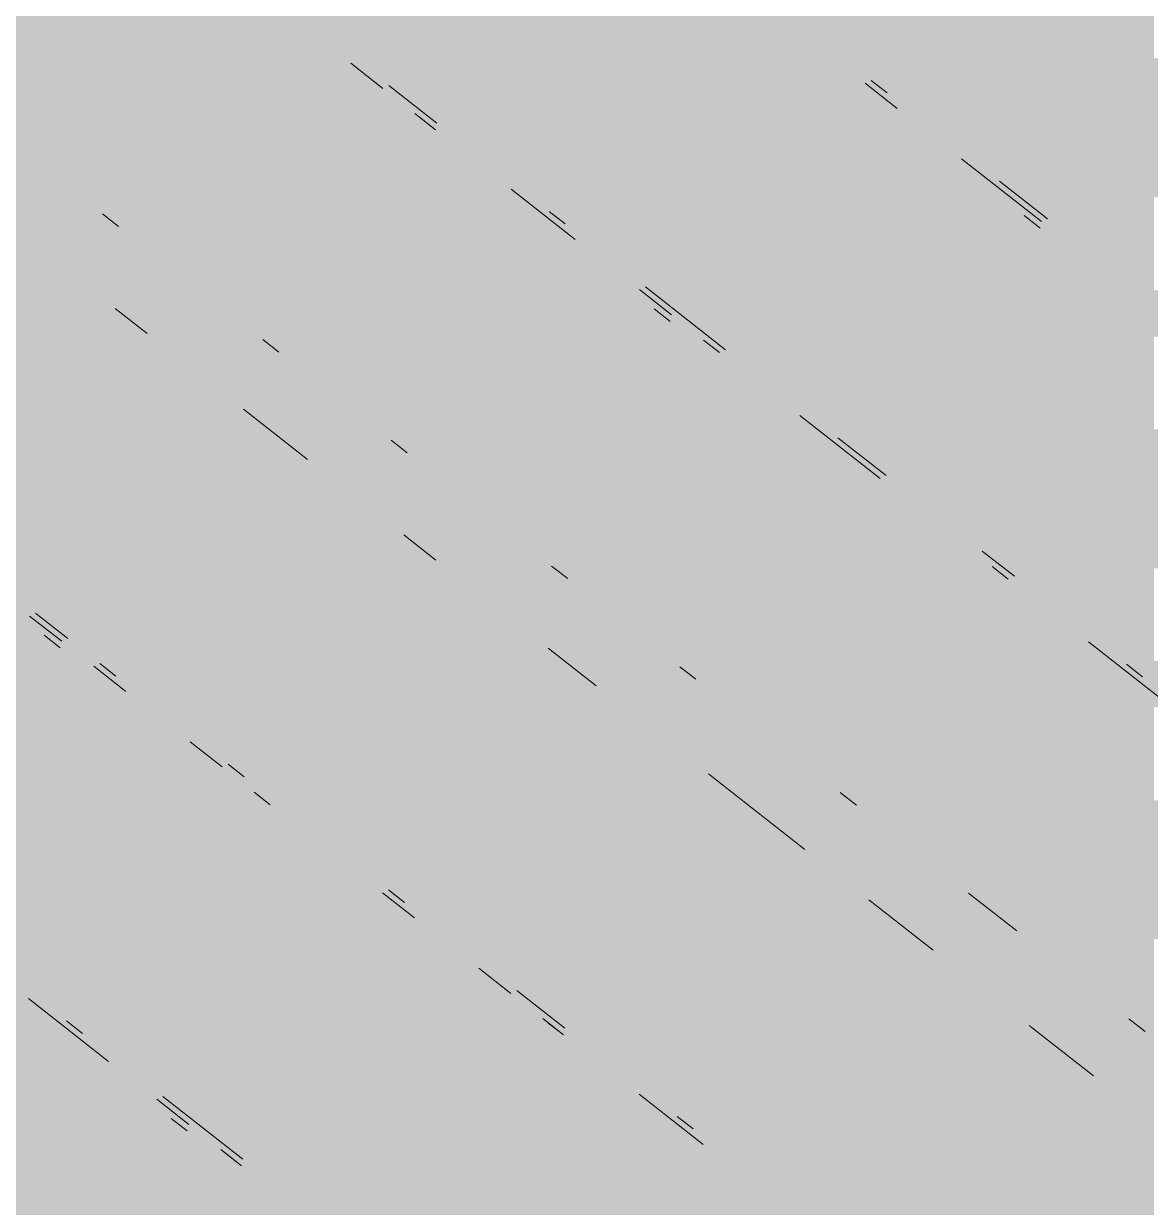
# Model space of a CAD drawing. Header units: millimetres. Extents: x 5 to 1315, y 5 to 292.
# Drawn here: x 1200.38 to 1202.722, y 83.117 to 85.579 of the extents above; entities that cross this region are included whole.
import ezdxf

# ---------------------------------------------------------------- set-up
doc = ezdxf.new("R2010")
doc.units = ezdxf.units.MM
doc.layers.add('EXISTING', color=7, linetype='Continuous')
doc.layers.add('IMAGES', color=7, linetype='Continuous')

# ---------------------------------------------------------------- blocks, each defined once
blk = doc.blocks.new('SHEET_03')
at = {"layer": 'EXISTING', "color": 250, "lineweight": 9}
for p, q in [((301.0602, 85.4963), (301.1268, 85.444)), ((301.2393, 85.3714), (301.1393, 85.4499)), ((302.1291, 85.4547), (302.1958, 85.4024)), ((302.1749, 85.4344), (302.1416, 85.4606)), ((301.1935, 85.3917), (301.2268, 85.3655)), ((301.2362, 85.3577), (301.2029, 85.3839)), ((302.3291, 85.2977), (302.4957, 85.167)), ((301.3934, 85.2347), (301.5267, 85.1301)), ((302.5082, 85.1728), (302.4082, 85.2513)), ((300.5777, 85.1571), (300.5444, 85.1832)), ((301.5059, 85.1621), (301.4726, 85.1883)), ((302.4927, 85.1533), (302.4593, 85.1794)), ((301.8392, 84.9005), (301.6725, 85.0313)), ((301.6601, 85.0255), (301.7267, 84.9731)), ((300.5706, 84.9865), (300.6372, 84.9342)), ((301.7236, 84.9595), (301.6903, 84.9856)), ((300.911, 84.8955), (300.8777, 84.9216)), ((301.7934, 84.9208), (301.8267, 84.8947)), ((300.8372, 84.7772), (300.9705, 84.6726)), ((301.9933, 84.7639), (302.16, 84.6331)), ((301.1776, 84.6862), (301.1443, 84.7124)), ((302.1724, 84.6389), (302.0725, 84.7174)), ((301.1704, 84.5156), (301.2371, 84.4633)), ((302.4391, 84.4297), (302.3724, 84.482)), ((301.5109, 84.4246), (301.4776, 84.4508)), ((302.3932, 84.45), (302.4266, 84.4238)), ((300.3928, 84.3469), (300.4595, 84.2946)), ((300.472, 84.3005), (300.4053, 84.3528)), ((300.4564, 84.2809), (300.4231, 84.3071)), ((302.5932, 84.293), (302.7598, 84.1622)), ((301.4704, 84.2802), (301.5704, 84.2017)), ((300.572, 84.222), (300.5386, 84.2482)), ((302.7057, 84.2204), (302.6723, 84.2466)), ((300.5261, 84.2423), (300.5928, 84.19)), ((301.7775, 84.2154), (301.7442, 84.2415)), ((300.7261, 84.0853), (300.7928, 84.033)), ((300.8386, 84.0127), (300.8053, 84.0389)), ((301.8036, 84.0186), (302.0036, 83.8616)), ((300.8594, 83.9807), (300.8927, 83.9545)), ((302.1108, 83.9538), (302.0774, 83.9799)), ((301.1718, 83.7511), (301.1385, 83.7773)), ((301.126, 83.7714), (301.1927, 83.7191)), ((302.1369, 83.757), (302.2702, 83.6524)), ((302.444, 83.6922), (302.3441, 83.7707)), ((301.326, 83.6145), (301.3926, 83.5622)), ((301.5051, 83.4896), (301.4051, 83.568)), ((300.3903, 83.5515), (300.557, 83.4207)), ((301.4593, 83.5098), (301.4926, 83.4837)), ((302.7106, 83.4829), (302.6773, 83.5091)), ((300.5028, 83.4789), (300.4695, 83.505)), ((301.5021, 83.4759), (301.4687, 83.502)), ((302.4702, 83.4954), (302.6035, 83.3908)), ((300.657, 83.3422), (300.7236, 83.2899)), ((300.8361, 83.2173), (300.6694, 83.3481)), ((301.6593, 83.3529), (301.7926, 83.2483)), ((300.7205, 83.2762), (300.6872, 83.3024)), ((301.7717, 83.2803), (301.7384, 83.3064)), ((300.7903, 83.2376), (300.8236, 83.2114)), ((300.833, 83.2036), (300.7997, 83.2297))]:
    blk.add_line(p, q, dxfattribs=at)
at = {"layer": 'IMAGES', "color": 7}
for points in [[(300.32, 85.5065), (300.7055, 85.5065), (300.32, 85.6029), (300.7055, 85.6029)], [(300.7055, 85.5065), (300.8018, 85.5065), (300.7055, 85.6029), (300.8018, 85.6029)], [(300.8018, 85.5065), (300.8982, 85.5065), (300.8018, 85.6029), (300.8982, 85.6029)], [(300.8982, 85.5065), (301.0909, 85.5065), (300.8982, 85.6029), (301.0909, 85.6029)], [(301.0909, 85.5065), (301.1873, 85.5065), (301.0909, 85.6029), (301.1873, 85.6029)], [(301.1873, 85.5065), (301.2836, 85.5065), (301.1873, 85.6029), (301.2836, 85.6029)], [(301.2836, 85.5065), (301.8618, 85.5065), (301.2836, 85.6029), (301.8618, 85.6029)], [(301.8618, 85.5065), (301.9582, 85.5065), (301.8618, 85.6029), (301.9582, 85.6029)], [(301.9582, 85.5065), (302.1509, 85.5065), (301.9582, 85.6029), (302.1509, 85.6029)], [(302.1509, 85.5065), (302.2473, 85.5065), (302.1509, 85.6029), (302.2473, 85.6029)], [(302.2473, 85.5065), (302.7291, 85.5065), (302.2473, 85.6029), (302.7291, 85.6029)], [(300.32, 85.4101), (300.4164, 85.4101), (300.32, 85.5065), (300.4164, 85.5065)], [(300.4164, 85.4101), (300.8982, 85.4101), (300.4164, 85.5065), (300.8982, 85.5065)], [(300.8982, 85.4101), (300.9945, 85.4101), (300.8982, 85.5065), (300.9945, 85.5065)], [(300.9945, 85.4101), (301.1873, 85.4101), (300.9945, 85.5065), (301.1873, 85.5065)], [(301.1873, 85.4101), (301.2836, 85.4101), (301.1873, 85.5065), (301.2836, 85.5065)], [(301.2836, 85.4101), (301.38, 85.4101), (301.2836, 85.5065), (301.38, 85.5065)], [(301.38, 85.4101), (301.8618, 85.4101), (301.38, 85.5065), (301.8618, 85.5065)], [(301.8618, 85.4101), (301.9582, 85.4101), (301.8618, 85.5065), (301.9582, 85.5065)], [(301.9582, 85.4101), (302.0545, 85.4101), (301.9582, 85.5065), (302.0545, 85.5065)], [(302.0545, 85.4101), (302.2473, 85.4101), (302.0545, 85.5065), (302.2473, 85.5065)], [(302.2473, 85.4101), (302.3436, 85.4101), (302.2473, 85.5065), (302.3436, 85.5065)], [(302.3436, 85.4101), (302.44, 85.4101), (302.3436, 85.5065), (302.44, 85.5065)], [(302.44, 85.4101), (302.9218, 85.4101), (302.44, 85.5065), (302.9218, 85.5065)], [(300.2236, 85.3137), (300.4164, 85.3137), (300.2236, 85.4101), (300.4164, 85.4101)], [(300.4164, 85.3137), (300.5127, 85.3137), (300.4164, 85.4101), (300.5127, 85.4101)], [(300.5127, 85.3137), (300.6091, 85.3137), (300.5127, 85.4101), (300.6091, 85.4101)], [(300.6091, 85.3137), (300.9945, 85.3137), (300.6091, 85.4101), (300.9945, 85.4101)], [(300.9945, 85.3137), (301.0909, 85.3137), (300.9945, 85.4101), (301.0909, 85.4101)], [(301.0909, 85.3137), (301.2836, 85.3137), (301.0909, 85.4101), (301.2836, 85.4101)], [(301.2836, 85.3137), (301.38, 85.3137), (301.2836, 85.4101), (301.38, 85.4101)], [(301.38, 85.3137), (301.9582, 85.3137), (301.38, 85.4101), (301.9582, 85.4101)], [(301.9582, 85.3137), (302.0545, 85.3137), (301.9582, 85.4101), (302.0545, 85.4101)], [(302.0545, 85.3137), (302.1509, 85.3137), (302.0545, 85.4101), (302.1509, 85.4101)], [(302.1509, 85.3137), (302.2473, 85.3137), (302.1509, 85.4101), (302.2473, 85.4101)], [(302.2473, 85.3137), (302.3436, 85.3137), (302.2473, 85.4101), (302.3436, 85.4101)], [(302.3436, 85.3137), (302.44, 85.3137), (302.3436, 85.4101), (302.44, 85.4101)], [(302.44, 85.3137), (302.5364, 85.3137), (302.44, 85.4101), (302.5364, 85.4101)], [(302.5364, 85.3137), (303.0182, 85.3137), (302.5364, 85.4101), (303.0182, 85.4101)], [(300.1273, 85.2173), (300.5127, 85.2173), (300.1273, 85.3137), (300.5127, 85.3137)], [(300.5127, 85.2173), (300.6091, 85.2173), (300.5127, 85.3137), (300.6091, 85.3137)], [(300.6091, 85.2173), (300.7055, 85.2173), (300.6091, 85.3137), (300.7055, 85.3137)], [(300.7055, 85.2173), (301.0909, 85.2173), (300.7055, 85.3137), (301.0909, 85.3137)], [(301.0909, 85.2173), (301.1873, 85.2173), (301.0909, 85.3137), (301.1873, 85.3137)], [(301.1873, 85.2173), (301.2836, 85.2173), (301.1873, 85.3137), (301.2836, 85.3137)], [(301.2836, 85.2173), (301.4764, 85.2173), (301.2836, 85.3137), (301.4764, 85.3137)], [(301.4764, 85.2173), (301.5727, 85.2173), (301.4764, 85.3137), (301.5727, 85.3137)], [(301.5727, 85.2173), (301.6691, 85.2173), (301.5727, 85.3137), (301.6691, 85.3137)], [(301.6691, 85.2173), (302.1509, 85.2173), (301.6691, 85.3137), (302.1509, 85.3137)], [(302.1509, 85.2173), (302.2473, 85.2173), (302.1509, 85.3137), (302.2473, 85.3137)], [(302.2473, 85.2173), (302.3436, 85.2173), (302.2473, 85.3137), (302.3436, 85.3137)], [(302.3436, 85.2173), (302.44, 85.2173), (302.3436, 85.3137), (302.44, 85.3137)], [(302.44, 85.2173), (302.5364, 85.2173), (302.44, 85.3137), (302.5364, 85.3137)], [(302.5364, 85.2173), (302.6327, 85.2173), (302.5364, 85.3137), (302.6327, 85.3137)], [(302.6327, 85.2173), (303.1145, 85.2173), (302.6327, 85.3137), (303.1145, 85.3137)], [(300.32, 85.1208), (300.4164, 85.1208), (300.32, 85.2173), (300.4164, 85.2173)], [(300.4164, 85.1208), (300.5127, 85.1208), (300.4164, 85.2173), (300.5127, 85.2173)], [(300.5127, 85.1208), (300.6091, 85.1208), (300.5127, 85.2173), (300.6091, 85.2173)], [(300.6091, 85.1208), (300.7055, 85.1208), (300.6091, 85.2173), (300.7055, 85.2173)], [(300.7055, 85.1208), (300.8018, 85.1208), (300.7055, 85.2173), (300.8018, 85.2173)], [(300.8018, 85.1208), (301.38, 85.1208), (300.8018, 85.2173), (301.38, 85.2173)], [(301.38, 85.1208), (301.5727, 85.1208), (301.38, 85.2173), (301.5727, 85.2173)], [(301.5727, 85.1208), (301.6691, 85.1208), (301.5727, 85.2173), (301.6691, 85.2173)], [(301.6691, 85.1208), (301.7655, 85.1208), (301.6691, 85.2173), (301.7655, 85.2173)], [(301.7655, 85.1208), (302.2473, 85.1208), (301.7655, 85.2173), (302.2473, 85.2173)], [(302.2473, 85.1208), (302.3436, 85.1208), (302.2473, 85.2173), (302.3436, 85.2173)], [(302.3436, 85.1208), (302.44, 85.1208), (302.3436, 85.2173), (302.44, 85.2173)], [(302.44, 85.1208), (302.5364, 85.1208), (302.44, 85.2173), (302.5364, 85.2173)], [(302.5364, 85.1208), (302.6327, 85.1208), (302.5364, 85.2173), (302.6327, 85.2173)], [(302.6327, 85.1208), (302.7291, 85.1208), (302.6327, 85.2173), (302.7291, 85.2173)], [(300.32, 85.0244), (300.4164, 85.0244), (300.32, 85.1208), (300.4164, 85.1208)], [(300.4164, 85.0244), (300.5127, 85.0244), (300.4164, 85.1208), (300.5127, 85.1208)], [(300.5127, 85.0244), (300.6091, 85.0244), (300.5127, 85.1208), (300.6091, 85.1208)], [(300.6091, 85.0244), (300.7055, 85.0244), (300.6091, 85.1208), (300.7055, 85.1208)], [(300.7055, 85.0244), (300.8018, 85.0244), (300.7055, 85.1208), (300.8018, 85.1208)], [(300.8018, 85.0244), (300.8982, 85.0244), (300.8018, 85.1208), (300.8982, 85.1208)], [(300.8982, 85.0244), (300.9945, 85.0244), (300.8982, 85.1208), (300.9945, 85.1208)], [(300.9945, 85.0244), (301.4764, 85.0244), (300.9945, 85.1208), (301.4764, 85.1208)], [(301.4764, 85.0244), (301.5727, 85.0244), (301.4764, 85.1208), (301.5727, 85.1208)], [(301.5727, 85.0244), (301.6691, 85.0244), (301.5727, 85.1208), (301.6691, 85.1208)], [(301.6691, 85.0244), (301.7655, 85.0244), (301.6691, 85.1208), (301.7655, 85.1208)], [(301.7655, 85.0244), (302.3436, 85.0244), (301.7655, 85.1208), (302.3436, 85.1208)], [(302.3436, 85.0244), (302.44, 85.0244), (302.3436, 85.1208), (302.44, 85.1208)], [(302.44, 85.0244), (302.5364, 85.0244), (302.44, 85.1208), (302.5364, 85.1208)], [(302.5364, 85.0244), (302.6327, 85.0244), (302.5364, 85.1208), (302.6327, 85.1208)], [(302.6327, 85.0244), (302.7291, 85.0244), (302.6327, 85.1208), (302.7291, 85.1208)], [(300.32, 84.928), (300.4164, 84.928), (300.32, 85.0244), (300.4164, 85.0244)], [(300.4164, 84.928), (300.5127, 84.928), (300.4164, 85.0244), (300.5127, 85.0244)], [(300.5127, 84.928), (300.6091, 84.928), (300.5127, 85.0244), (300.6091, 85.0244)], [(300.6091, 84.8316), (300.7055, 84.8316), (300.6091, 85.0244), (300.7055, 85.0244)], [(300.7055, 84.928), (300.8018, 84.928), (300.7055, 85.0244), (300.8018, 85.0244)], [(300.8018, 84.928), (300.8982, 84.928), (300.8018, 85.0244), (300.8982, 85.0244)], [(300.8982, 84.928), (301.0909, 84.928), (300.8982, 85.0244), (301.0909, 85.0244)], [(301.0909, 84.928), (301.4764, 84.928), (301.0909, 85.0244), (301.4764, 85.0244)], [(301.4764, 84.928), (301.5727, 84.928), (301.4764, 85.0244), (301.5727, 85.0244)], [(301.5727, 84.928), (301.6691, 84.928), (301.5727, 85.0244), (301.6691, 85.0244)], [(301.6691, 84.928), (301.8618, 84.928), (301.6691, 85.0244), (301.8618, 85.0244)], [(301.8618, 84.928), (301.9582, 84.928), (301.8618, 85.0244), (301.9582, 85.0244)], [(301.9582, 84.928), (302.0545, 84.928), (301.9582, 85.0244), (302.0545, 85.0244)], [(302.0545, 84.928), (302.5364, 84.928), (302.0545, 85.0244), (302.5364, 85.0244)], [(302.5364, 84.928), (302.6327, 84.928), (302.5364, 85.0244), (302.6327, 85.0244)], [(302.6327, 84.928), (302.8255, 84.928), (302.6327, 85.0244), (302.8255, 85.0244)], [(300.0309, 84.8316), (300.4164, 84.8316), (300.0309, 84.928), (300.4164, 84.928)], [(300.4164, 84.8316), (300.5127, 84.8316), (300.4164, 84.928), (300.5127, 84.928)], [(300.5127, 84.8316), (300.6091, 84.8316), (300.5127, 84.928), (300.6091, 84.928)], [(300.7055, 84.8316), (300.8018, 84.8316), (300.7055, 84.928), (300.8018, 84.928)], [(300.8018, 84.7352), (300.8982, 84.7352), (300.8018, 84.928), (300.8982, 84.928)], [(300.8982, 84.8316), (300.9945, 84.8316), (300.8982, 84.928), (300.9945, 84.928)], [(300.9945, 84.8316), (301.0909, 84.8316), (300.9945, 84.928), (301.0909, 84.928)], [(301.0909, 84.8316), (301.1873, 84.8316), (301.0909, 84.928), (301.1873, 84.928)], [(301.1873, 84.8316), (301.5727, 84.8316), (301.1873, 84.928), (301.5727, 84.928)], [(301.5727, 84.8316), (301.6691, 84.8316), (301.5727, 84.928), (301.6691, 84.928)], [(301.6691, 84.8316), (301.7655, 84.8316), (301.6691, 84.928), (301.7655, 84.928)], [(301.7655, 84.8316), (301.9582, 84.8316), (301.7655, 84.928), (301.9582, 84.928)], [(301.9582, 84.8316), (302.0545, 84.8316), (301.9582, 84.928), (302.0545, 84.928)], [(302.0545, 84.8316), (302.1509, 84.8316), (302.0545, 84.928), (302.1509, 84.928)], [(302.1509, 84.8316), (302.6327, 84.8316), (302.1509, 84.928), (302.6327, 84.928)], [(302.6327, 84.8316), (302.7291, 84.8316), (302.6327, 84.928), (302.7291, 84.928)], [(300.1273, 84.7352), (300.5127, 84.7352), (300.1273, 84.8316), (300.5127, 84.8316)], [(300.5127, 84.7352), (300.6091, 84.7352), (300.5127, 84.8316), (300.6091, 84.8316)], [(300.6091, 84.7352), (300.7055, 84.7352), (300.6091, 84.8316), (300.7055, 84.8316)], [(300.7055, 84.7352), (300.8018, 84.7352), (300.7055, 84.8316), (300.8018, 84.8316)], [(300.8982, 84.7352), (300.9945, 84.7352), (300.8982, 84.8316), (300.9945, 84.8316)], [(300.9945, 84.7352), (301.0909, 84.7352), (300.9945, 84.8316), (301.0909, 84.8316)], [(301.0909, 84.7352), (301.1873, 84.7352), (301.0909, 84.8316), (301.1873, 84.8316)], [(301.1873, 84.7352), (301.2836, 84.7352), (301.1873, 84.8316), (301.2836, 84.8316)], [(301.2836, 84.7352), (301.7655, 84.7352), (301.2836, 84.8316), (301.7655, 84.8316)], [(301.7655, 84.7352), (301.8618, 84.7352), (301.7655, 84.8316), (301.8618, 84.8316)], [(301.8618, 84.7352), (301.9582, 84.7352), (301.8618, 84.8316), (301.9582, 84.8316)], [(301.9582, 84.7352), (302.0545, 84.7352), (301.9582, 84.8316), (302.0545, 84.8316)], [(302.0545, 84.7352), (302.1509, 84.7352), (302.0545, 84.8316), (302.1509, 84.8316)], [(302.1509, 84.7352), (302.2473, 84.7352), (302.1509, 84.8316), (302.2473, 84.8316)], [(302.2473, 84.7352), (302.7291, 84.7352), (302.2473, 84.8316), (302.7291, 84.8316)], [(300.2236, 84.6388), (300.7055, 84.6388), (300.2236, 84.7352), (300.7055, 84.7352)], [(300.7055, 84.6388), (300.8018, 84.6388), (300.7055, 84.7352), (300.8018, 84.7352)], [(300.8018, 84.6388), (300.8982, 84.6388), (300.8018, 84.7352), (300.8982, 84.7352)], [(300.8982, 84.6388), (300.9945, 84.6388), (300.8982, 84.7352), (300.9945, 84.7352)], [(300.9945, 84.6388), (301.0909, 84.6388), (300.9945, 84.7352), (301.0909, 84.7352)], [(301.0909, 84.6388), (301.1873, 84.6388), (301.0909, 84.7352), (301.1873, 84.7352)], [(301.1873, 84.6388), (301.2836, 84.6388), (301.1873, 84.7352), (301.2836, 84.7352)], [(301.2836, 84.6388), (301.4764, 84.6388), (301.2836, 84.7352), (301.4764, 84.7352)], [(301.4764, 84.6388), (301.8618, 84.6388), (301.4764, 84.7352), (301.8618, 84.7352)], [(301.8618, 84.6388), (301.9582, 84.6388), (301.8618, 84.7352), (301.9582, 84.7352)], [(301.9582, 84.6388), (302.0545, 84.6388), (301.9582, 84.7352), (302.0545, 84.7352)], [(302.0545, 84.6388), (302.1509, 84.6388), (302.0545, 84.7352), (302.1509, 84.7352)], [(302.1509, 84.6388), (302.2473, 84.6388), (302.1509, 84.7352), (302.2473, 84.7352)], [(302.2473, 84.6388), (302.3436, 84.6388), (302.2473, 84.7352), (302.3436, 84.7352)], [(302.3436, 84.6388), (302.8255, 84.6388), (302.3436, 84.7352), (302.8255, 84.7352)], [(300.32, 84.5424), (300.8018, 84.5424), (300.32, 84.6388), (300.8018, 84.6388)], [(300.8018, 84.5424), (300.8982, 84.5424), (300.8018, 84.6388), (300.8982, 84.6388)], [(300.8982, 84.5424), (300.9945, 84.5424), (300.8982, 84.6388), (300.9945, 84.6388)], [(300.9945, 84.5424), (301.0909, 84.5424), (300.9945, 84.6388), (301.0909, 84.6388)], [(301.0909, 84.5424), (301.1873, 84.5424), (301.0909, 84.6388), (301.1873, 84.6388)], [(301.1873, 84.5424), (301.38, 84.5424), (301.1873, 84.6388), (301.38, 84.6388)], [(301.38, 84.5424), (301.4764, 84.5424), (301.38, 84.6388), (301.4764, 84.6388)], [(301.4764, 84.5424), (301.5727, 84.5424), (301.4764, 84.6388), (301.5727, 84.6388)], [(301.5727, 84.5424), (301.9582, 84.5424), (301.5727, 84.6388), (301.9582, 84.6388)], [(301.9582, 84.5424), (302.0545, 84.5424), (301.9582, 84.6388), (302.0545, 84.6388)], [(302.0545, 84.5424), (302.1509, 84.5424), (302.0545, 84.6388), (302.1509, 84.6388)], [(302.1509, 84.5424), (302.2473, 84.5424), (302.1509, 84.6388), (302.2473, 84.6388)], [(302.2473, 84.5424), (302.3436, 84.5424), (302.2473, 84.6388), (302.3436, 84.6388)], [(302.3436, 84.5424), (302.44, 84.5424), (302.3436, 84.6388), (302.44, 84.6388)], [(302.44, 84.5424), (303.0182, 84.5424), (302.44, 84.6388), (303.0182, 84.6388)], [(300.32, 84.446), (300.4164, 84.446), (300.32, 84.5424), (300.4164, 84.5424)], [(300.4164, 84.446), (300.5127, 84.446), (300.4164, 84.5424), (300.5127, 84.5424)], [(300.5127, 84.446), (300.8982, 84.446), (300.5127, 84.5424), (300.8982, 84.5424)], [(300.8982, 84.446), (300.9945, 84.446), (300.8982, 84.5424), (300.9945, 84.5424)], [(300.9945, 84.446), (301.0909, 84.446), (300.9945, 84.5424), (301.0909, 84.5424)], [(301.0909, 84.446), (301.1873, 84.446), (301.0909, 84.5424), (301.1873, 84.5424)], [(301.1873, 84.446), (301.2836, 84.446), (301.1873, 84.5424), (301.2836, 84.5424)], [(301.2836, 84.446), (301.4764, 84.446), (301.2836, 84.5424), (301.4764, 84.5424)], [(301.4764, 84.446), (301.5727, 84.446), (301.4764, 84.5424), (301.5727, 84.5424)], [(301.5727, 84.446), (301.6691, 84.446), (301.5727, 84.5424), (301.6691, 84.5424)], [(301.6691, 84.446), (301.7655, 84.446), (301.6691, 84.5424), (301.7655, 84.5424)], [(301.7655, 84.446), (302.0545, 84.446), (301.7655, 84.5424), (302.0545, 84.5424)], [(302.0545, 84.446), (302.2473, 84.446), (302.0545, 84.5424), (302.2473, 84.5424)], [(302.2473, 84.446), (302.44, 84.446), (302.2473, 84.5424), (302.44, 84.5424)], [(302.44, 84.446), (302.5364, 84.446), (302.44, 84.5424), (302.5364, 84.5424)], [(302.5364, 84.446), (302.6327, 84.446), (302.5364, 84.5424), (302.6327, 84.5424)], [(302.6327, 84.446), (303.1145, 84.446), (302.6327, 84.5424), (303.1145, 84.5424)], [(300.32, 84.2532), (300.4164, 84.2532), (300.32, 84.446), (300.4164, 84.446)], [(300.4164, 84.3496), (300.5127, 84.3496), (300.4164, 84.446), (300.5127, 84.446)], [(300.5127, 84.3496), (300.6091, 84.3496), (300.5127, 84.446), (300.6091, 84.446)], [(300.6091, 84.3496), (301.0909, 84.3496), (300.6091, 84.446), (301.0909, 84.446)], [(301.0909, 84.3496), (301.1873, 84.3496), (301.0909, 84.446), (301.1873, 84.446)], [(301.1873, 84.3496), (301.2836, 84.3496), (301.1873, 84.446), (301.2836, 84.446)], [(301.2836, 84.3496), (301.4764, 84.3496), (301.2836, 84.446), (301.4764, 84.446)], [(301.4764, 84.3496), (301.6691, 84.3496), (301.4764, 84.446), (301.6691, 84.446)], [(301.6691, 84.3496), (301.7655, 84.3496), (301.6691, 84.446), (301.7655, 84.446)], [(301.7655, 84.3496), (301.8618, 84.3496), (301.7655, 84.446), (301.8618, 84.446)], [(301.8618, 84.3496), (302.3436, 84.3496), (301.8618, 84.446), (302.3436, 84.446)], [(302.3436, 84.3496), (302.5364, 84.3496), (302.3436, 84.446), (302.5364, 84.446)], [(302.5364, 84.3496), (302.6327, 84.3496), (302.5364, 84.446), (302.6327, 84.446)], [(302.6327, 84.3496), (302.7291, 84.3496), (302.6327, 84.446), (302.7291, 84.446)], [(300.4164, 84.2532), (300.5127, 84.2532), (300.4164, 84.3496), (300.5127, 84.3496)], [(300.5127, 84.2532), (300.6091, 84.2532), (300.5127, 84.3496), (300.6091, 84.3496)], [(300.6091, 84.2532), (300.7055, 84.2532), (300.6091, 84.3496), (300.7055, 84.3496)], [(300.7055, 84.2532), (301.1873, 84.2532), (300.7055, 84.3496), (301.1873, 84.3496)], [(301.1873, 84.2532), (301.2836, 84.2532), (301.1873, 84.3496), (301.2836, 84.3496)], [(301.2836, 84.2532), (301.38, 84.2532), (301.2836, 84.3496), (301.38, 84.3496)], [(301.38, 84.2532), (301.4764, 84.2532), (301.38, 84.3496), (301.4764, 84.3496)], [(301.4764, 84.2532), (301.5727, 84.2532), (301.4764, 84.3496), (301.5727, 84.3496)], [(301.5727, 84.2532), (301.6691, 84.2532), (301.5727, 84.3496), (301.6691, 84.3496)], [(301.6691, 84.2532), (301.7655, 84.2532), (301.6691, 84.3496), (301.7655, 84.3496)], [(301.7655, 84.2532), (301.9582, 84.2532), (301.7655, 84.3496), (301.9582, 84.3496)], [(301.9582, 84.2532), (302.3436, 84.2532), (301.9582, 84.3496), (302.3436, 84.3496)], [(302.3436, 84.2532), (302.44, 84.2532), (302.3436, 84.3496), (302.44, 84.3496)], [(302.44, 84.2532), (302.5364, 84.2532), (302.44, 84.3496), (302.5364, 84.3496)], [(302.5364, 84.2532), (302.6327, 84.2532), (302.5364, 84.3496), (302.6327, 84.3496)], [(302.6327, 84.2532), (302.7291, 84.2532), (302.6327, 84.3496), (302.7291, 84.3496)], [(300.32, 84.1568), (300.4164, 84.1568), (300.32, 84.2532), (300.4164, 84.2532)], [(300.4164, 84.1568), (300.5127, 84.1568), (300.4164, 84.2532), (300.5127, 84.2532)], [(300.5127, 84.1568), (300.6091, 84.1568), (300.5127, 84.2532), (300.6091, 84.2532)], [(300.6091, 84.1568), (300.7055, 84.1568), (300.6091, 84.2532), (300.7055, 84.2532)], [(300.7055, 84.1568), (300.8018, 84.1568), (300.7055, 84.2532), (300.8018, 84.2532)], [(300.8018, 84.1568), (300.8982, 84.1568), (300.8018, 84.2532), (300.8982, 84.2532)], [(300.8982, 84.1568), (301.2836, 84.1568), (300.8982, 84.2532), (301.2836, 84.2532)], [(301.2836, 84.1568), (301.38, 84.1568), (301.2836, 84.2532), (301.38, 84.2532)], [(301.38, 84.1568), (301.4764, 84.1568), (301.38, 84.2532), (301.4764, 84.2532)], [(301.4764, 84.1568), (301.5727, 84.1568), (301.4764, 84.2532), (301.5727, 84.2532)], [(301.5727, 84.1568), (301.7655, 84.1568), (301.5727, 84.2532), (301.7655, 84.2532)], [(301.7655, 84.1568), (301.8618, 84.1568), (301.7655, 84.2532), (301.8618, 84.2532)], [(301.8618, 84.1568), (301.9582, 84.1568), (301.8618, 84.2532), (301.9582, 84.2532)], [(301.9582, 84.1568), (302.0545, 84.1568), (301.9582, 84.2532), (302.0545, 84.2532)], [(302.0545, 84.1568), (302.44, 84.1568), (302.0545, 84.2532), (302.44, 84.2532)], [(302.44, 84.1568), (302.5364, 84.1568), (302.44, 84.2532), (302.5364, 84.2532)], [(302.5364, 84.1568), (302.6327, 84.1568), (302.5364, 84.2532), (302.6327, 84.2532)], [(302.6327, 84.1568), (302.8255, 84.1568), (302.6327, 84.2532), (302.8255, 84.2532)], [(299.9345, 84.0604), (300.4164, 84.0604), (299.9345, 84.1568), (300.4164, 84.1568)], [(300.4164, 84.0604), (300.5127, 84.0604), (300.4164, 84.1568), (300.5127, 84.1568)], [(300.5127, 84.0604), (300.6091, 84.0604), (300.5127, 84.1568), (300.6091, 84.1568)], [(300.6091, 84.0604), (300.7055, 84.0604), (300.6091, 84.1568), (300.7055, 84.1568)], [(300.7055, 84.0604), (300.8018, 84.0604), (300.7055, 84.1568), (300.8018, 84.1568)], [(300.8018, 84.0604), (300.8982, 84.0604), (300.8018, 84.1568), (300.8982, 84.1568)], [(300.8982, 84.0604), (300.9945, 84.0604), (300.8982, 84.1568), (300.9945, 84.1568)], [(300.9945, 84.0604), (301.38, 84.0604), (300.9945, 84.1568), (301.38, 84.1568)], [(301.38, 84.0604), (301.5727, 84.0604), (301.38, 84.1568), (301.5727, 84.1568)], [(301.5727, 84.0604), (301.6691, 84.0604), (301.5727, 84.1568), (301.6691, 84.1568)], [(301.6691, 84.0604), (301.7655, 84.0604), (301.6691, 84.1568), (301.7655, 84.1568)], [(301.7655, 84.0604), (301.8618, 84.0604), (301.7655, 84.1568), (301.8618, 84.1568)], [(301.8618, 84.0604), (301.9582, 84.0604), (301.8618, 84.1568), (301.9582, 84.1568)], [(301.9582, 84.0604), (302.0545, 84.0604), (301.9582, 84.1568), (302.0545, 84.1568)], [(302.0545, 84.0604), (302.1509, 84.0604), (302.0545, 84.1568), (302.1509, 84.1568)], [(302.1509, 84.0604), (302.5364, 84.0604), (302.1509, 84.1568), (302.5364, 84.1568)], [(302.5364, 84.0604), (302.6327, 84.0604), (302.5364, 84.1568), (302.6327, 84.1568)], [(302.6327, 84.0604), (302.7291, 84.0604), (302.6327, 84.1568), (302.7291, 84.1568)], [(300.0309, 83.964), (300.5127, 83.964), (300.0309, 84.0604), (300.5127, 84.0604)], [(300.5127, 83.964), (300.6091, 83.964), (300.5127, 84.0604), (300.6091, 84.0604)], [(300.6091, 83.964), (300.7055, 83.964), (300.6091, 84.0604), (300.7055, 84.0604)], [(300.7055, 83.964), (300.8982, 83.964), (300.7055, 84.0604), (300.8982, 84.0604)], [(300.8982, 83.964), (300.9945, 83.964), (300.8982, 84.0604), (300.9945, 84.0604)], [(300.9945, 83.964), (301.0909, 83.964), (300.9945, 84.0604), (301.0909, 84.0604)], [(301.0909, 83.964), (301.4764, 83.964), (301.0909, 84.0604), (301.4764, 84.0604)], [(301.4764, 83.964), (301.5727, 83.964), (301.4764, 84.0604), (301.5727, 84.0604)], [(301.5727, 83.964), (301.6691, 83.964), (301.5727, 84.0604), (301.6691, 84.0604)], [(301.6691, 83.964), (301.7655, 83.964), (301.6691, 84.0604), (301.7655, 84.0604)], [(301.7655, 83.964), (301.8618, 83.964), (301.7655, 84.0604), (301.8618, 84.0604)], [(301.8618, 83.964), (301.9582, 83.964), (301.8618, 84.0604), (301.9582, 84.0604)], [(301.9582, 83.964), (302.0545, 83.964), (301.9582, 84.0604), (302.0545, 84.0604)], [(302.0545, 83.964), (302.1509, 83.964), (302.0545, 84.0604), (302.1509, 84.0604)], [(302.1509, 83.964), (302.2473, 83.964), (302.1509, 84.0604), (302.2473, 84.0604)], [(302.2473, 83.964), (302.3436, 83.964), (302.2473, 84.0604), (302.3436, 84.0604)], [(302.3436, 83.964), (302.7291, 83.964), (302.3436, 84.0604), (302.7291, 84.0604)], [(300.2236, 83.8676), (300.7055, 83.8676), (300.2236, 83.964), (300.7055, 83.964)], [(300.7055, 83.8676), (300.8018, 83.8676), (300.7055, 83.964), (300.8018, 83.964)], [(300.8018, 83.8676), (301.0909, 83.8676), (300.8018, 83.964), (301.0909, 83.964)], [(301.0909, 83.8676), (301.5727, 83.8676), (301.0909, 83.964), (301.5727, 83.964)], [(301.5727, 83.8676), (301.8618, 83.8676), (301.5727, 83.964), (301.8618, 83.964)], [(301.8618, 83.8676), (301.9582, 83.8676), (301.8618, 83.964), (301.9582, 83.964)], [(301.9582, 83.8676), (302.0545, 83.8676), (301.9582, 83.964), (302.0545, 83.964)], [(302.0545, 83.8676), (302.2473, 83.8676), (302.0545, 83.964), (302.2473, 83.964)], [(302.2473, 83.8676), (302.3436, 83.8676), (302.2473, 83.964), (302.3436, 83.964)], [(302.3436, 83.8676), (302.44, 83.8676), (302.3436, 83.964), (302.44, 83.964)], [(302.44, 83.8676), (302.8255, 83.8676), (302.44, 83.964), (302.8255, 83.964)], [(300.32, 83.7712), (300.8018, 83.7712), (300.32, 83.8676), (300.8018, 83.8676)], [(300.8018, 83.7712), (300.8982, 83.7712), (300.8018, 83.8676), (300.8982, 83.8676)], [(300.8982, 83.7712), (300.9945, 83.7712), (300.8982, 83.8676), (300.9945, 83.8676)], [(300.9945, 83.7712), (301.1873, 83.7712), (300.9945, 83.8676), (301.1873, 83.8676)], [(301.1873, 83.7712), (301.2836, 83.7712), (301.1873, 83.8676), (301.2836, 83.8676)], [(301.2836, 83.7712), (301.7655, 83.7712), (301.2836, 83.8676), (301.7655, 83.8676)], [(301.7655, 83.7712), (301.8618, 83.7712), (301.7655, 83.8676), (301.8618, 83.8676)], [(301.8618, 83.7712), (301.9582, 83.7712), (301.8618, 83.8676), (301.9582, 83.8676)], [(301.9582, 83.7712), (302.0545, 83.7712), (301.9582, 83.8676), (302.0545, 83.8676)], [(302.0545, 83.7712), (302.2473, 83.7712), (302.0545, 83.8676), (302.2473, 83.8676)], [(302.2473, 83.7712), (302.3436, 83.7712), (302.2473, 83.8676), (302.3436, 83.8676)], [(302.3436, 83.7712), (302.44, 83.7712), (302.3436, 83.8676), (302.44, 83.8676)], [(302.44, 83.7712), (302.5364, 83.7712), (302.44, 83.8676), (302.5364, 83.8676)], [(302.5364, 83.7712), (302.9218, 83.7712), (302.5364, 83.8676), (302.9218, 83.8676)], [(300.32, 83.6748), (300.4164, 83.6748), (300.32, 83.7712), (300.4164, 83.7712)], [(300.4164, 83.6748), (301.0909, 83.6748), (300.4164, 83.7712), (301.0909, 83.7712)], [(301.0909, 83.6748), (301.1873, 83.6748), (301.0909, 83.7712), (301.1873, 83.7712)], [(301.1873, 83.6748), (301.2836, 83.6748), (301.1873, 83.7712), (301.2836, 83.7712)], [(301.2836, 83.6748), (301.38, 83.6748), (301.2836, 83.7712), (301.38, 83.7712)], [(301.38, 83.6748), (301.8618, 83.6748), (301.38, 83.7712), (301.8618, 83.7712)], [(301.8618, 83.6748), (301.9582, 83.6748), (301.8618, 83.7712), (301.9582, 83.7712)], [(301.9582, 83.6748), (302.0545, 83.6748), (301.9582, 83.7712), (302.0545, 83.7712)], [(302.0545, 83.6748), (302.1509, 83.6748), (302.0545, 83.7712), (302.1509, 83.7712)], [(302.1509, 83.6748), (302.3436, 83.6748), (302.1509, 83.7712), (302.3436, 83.7712)], [(302.3436, 83.6748), (302.44, 83.6748), (302.3436, 83.7712), (302.44, 83.7712)], [(302.44, 83.6748), (302.5364, 83.6748), (302.44, 83.7712), (302.5364, 83.7712)], [(302.5364, 83.6748), (302.6327, 83.6748), (302.5364, 83.7712), (302.6327, 83.7712)], [(302.6327, 83.6748), (303.0182, 83.6748), (302.6327, 83.7712), (303.0182, 83.7712)], [(300.2236, 83.5784), (300.4164, 83.5784), (300.2236, 83.6748), (300.4164, 83.6748)], [(300.4164, 83.5784), (300.5127, 83.5784), (300.4164, 83.6748), (300.5127, 83.6748)], [(300.5127, 83.5784), (300.9945, 83.5784), (300.5127, 83.6748), (300.9945, 83.6748)], [(300.9945, 83.5784), (301.0909, 83.5784), (300.9945, 83.6748), (301.0909, 83.6748)], [(301.0909, 83.5784), (301.1873, 83.5784), (301.0909, 83.6748), (301.1873, 83.6748)], [(301.1873, 83.5784), (301.2836, 83.5784), (301.1873, 83.6748), (301.2836, 83.6748)], [(301.2836, 83.5784), (301.38, 83.5784), (301.2836, 83.6748), (301.38, 83.6748)], [(301.38, 83.5784), (301.4764, 83.5784), (301.38, 83.6748), (301.4764, 83.6748)], [(301.4764, 83.5784), (301.5727, 83.5784), (301.4764, 83.6748), (301.5727, 83.6748)], [(301.5727, 83.5784), (302.0545, 83.5784), (301.5727, 83.6748), (302.0545, 83.6748)], [(302.0545, 83.5784), (302.1509, 83.5784), (302.0545, 83.6748), (302.1509, 83.6748)], [(302.1509, 83.5784), (302.2473, 83.5784), (302.1509, 83.6748), (302.2473, 83.6748)], [(302.2473, 83.5784), (302.3436, 83.5784), (302.2473, 83.6748), (302.3436, 83.6748)], [(302.3436, 83.5784), (302.44, 83.5784), (302.3436, 83.6748), (302.44, 83.6748)], [(302.44, 83.5784), (302.6327, 83.5784), (302.44, 83.6748), (302.6327, 83.6748)], [(302.6327, 83.5784), (302.7291, 83.5784), (302.6327, 83.6748), (302.7291, 83.6748)], [(300.32, 83.482), (300.5127, 83.482), (300.32, 83.5784), (300.5127, 83.5784)], [(300.5127, 83.482), (300.6091, 83.482), (300.5127, 83.5784), (300.6091, 83.5784)], [(300.6091, 83.482), (300.7055, 83.482), (300.6091, 83.5784), (300.7055, 83.5784)], [(300.7055, 83.482), (301.0909, 83.482), (300.7055, 83.5784), (301.0909, 83.5784)], [(301.0909, 83.482), (301.1873, 83.482), (301.0909, 83.5784), (301.1873, 83.5784)], [(301.1873, 83.482), (301.2836, 83.482), (301.1873, 83.5784), (301.2836, 83.5784)], [(301.2836, 83.482), (301.38, 83.482), (301.2836, 83.5784), (301.38, 83.5784)], [(301.38, 83.482), (301.5727, 83.482), (301.38, 83.5784), (301.5727, 83.5784)], [(301.5727, 83.482), (301.6691, 83.482), (301.5727, 83.5784), (301.6691, 83.5784)], [(301.6691, 83.482), (301.7655, 83.482), (301.6691, 83.5784), (301.7655, 83.5784)], [(301.7655, 83.482), (302.1509, 83.482), (301.7655, 83.5784), (302.1509, 83.5784)], [(302.1509, 83.482), (302.2473, 83.482), (302.1509, 83.5784), (302.2473, 83.5784)], [(302.2473, 83.482), (302.3436, 83.482), (302.2473, 83.5784), (302.3436, 83.5784)], [(302.3436, 83.482), (302.44, 83.482), (302.3436, 83.5784), (302.44, 83.5784)], [(302.44, 83.482), (302.6327, 83.482), (302.44, 83.5784), (302.6327, 83.5784)], [(302.6327, 83.482), (302.7291, 83.482), (302.6327, 83.5784), (302.7291, 83.5784)], [(300.32, 83.3856), (300.4164, 83.3856), (300.32, 83.482), (300.4164, 83.482)], [(300.4164, 83.3856), (300.6091, 83.3856), (300.4164, 83.482), (300.6091, 83.482)], [(300.6091, 83.3856), (300.7055, 83.3856), (300.6091, 83.482), (300.7055, 83.482)], [(300.7055, 83.3856), (300.8018, 83.3856), (300.7055, 83.482), (300.8018, 83.482)], [(300.8018, 83.3856), (301.2836, 83.3856), (300.8018, 83.482), (301.2836, 83.482)], [(301.2836, 83.3856), (301.38, 83.3856), (301.2836, 83.482), (301.38, 83.482)], [(301.38, 83.3856), (301.4764, 83.3856), (301.38, 83.482), (301.4764, 83.482)], [(301.4764, 83.3856), (301.6691, 83.3856), (301.4764, 83.482), (301.6691, 83.482)], [(301.6691, 83.3856), (301.7655, 83.3856), (301.6691, 83.482), (301.7655, 83.482)], [(301.7655, 83.3856), (301.8618, 83.3856), (301.7655, 83.482), (301.8618, 83.482)], [(301.8618, 83.3856), (302.3436, 83.3856), (301.8618, 83.482), (302.3436, 83.482)], [(302.3436, 83.3856), (302.44, 83.3856), (302.3436, 83.482), (302.44, 83.482)], [(302.44, 83.3856), (302.5364, 83.3856), (302.44, 83.482), (302.5364, 83.482)], [(302.5364, 83.3856), (302.6327, 83.3856), (302.5364, 83.482), (302.6327, 83.482)], [(302.6327, 83.3856), (302.7291, 83.3856), (302.6327, 83.482), (302.7291, 83.482)], [(299.9345, 83.2892), (300.5127, 83.2892), (299.9345, 83.3856), (300.5127, 83.3856)], [(300.5127, 83.2892), (300.6091, 83.2892), (300.5127, 83.3856), (300.6091, 83.3856)], [(300.6091, 83.2892), (300.8018, 83.2892), (300.6091, 83.3856), (300.8018, 83.3856)], [(300.8018, 83.2892), (300.8982, 83.2892), (300.8018, 83.3856), (300.8982, 83.3856)], [(300.8982, 83.2892), (301.38, 83.2892), (300.8982, 83.3856), (301.38, 83.3856)], [(301.38, 83.2892), (301.4764, 83.2892), (301.38, 83.3856), (301.4764, 83.3856)], [(301.4764, 83.2892), (301.5727, 83.2892), (301.4764, 83.3856), (301.5727, 83.3856)], [(301.5727, 83.2892), (301.7655, 83.2892), (301.5727, 83.3856), (301.7655, 83.3856)], [(301.7655, 83.2892), (301.8618, 83.2892), (301.7655, 83.3856), (301.8618, 83.3856)], [(301.8618, 83.2892), (301.9582, 83.2892), (301.8618, 83.3856), (301.9582, 83.3856)], [(301.9582, 83.2892), (302.3436, 83.2892), (301.9582, 83.3856), (302.3436, 83.3856)], [(302.3436, 83.2892), (302.44, 83.2892), (302.3436, 83.3856), (302.44, 83.3856)], [(302.44, 83.2892), (302.5364, 83.2892), (302.44, 83.3856), (302.5364, 83.3856)], [(302.5364, 83.2892), (302.6327, 83.2892), (302.5364, 83.3856), (302.6327, 83.3856)], [(302.6327, 83.2892), (302.7291, 83.2892), (302.6327, 83.3856), (302.7291, 83.3856)], [(300.0309, 83.1928), (300.5127, 83.1928), (300.0309, 83.2892), (300.5127, 83.2892)], [(300.5127, 83.1928), (300.6091, 83.1928), (300.5127, 83.2892), (300.6091, 83.2892)], [(300.6091, 83.1928), (300.7055, 83.1928), (300.6091, 83.2892), (300.7055, 83.2892)], [(300.7055, 83.1928), (300.8982, 83.1928), (300.7055, 83.2892), (300.8982, 83.2892)], [(300.8982, 83.1928), (300.9945, 83.1928), (300.8982, 83.2892), (300.9945, 83.2892)], [(300.9945, 83.1928), (301.0909, 83.1928), (300.9945, 83.2892), (301.0909, 83.2892)], [(301.0909, 83.1928), (301.5727, 83.1928), (301.0909, 83.2892), (301.5727, 83.2892)], [(301.5727, 83.1928), (301.6691, 83.1928), (301.5727, 83.2892), (301.6691, 83.2892)], [(301.6691, 83.1928), (301.7655, 83.1928), (301.6691, 83.2892), (301.7655, 83.2892)], [(301.7655, 83.1928), (301.8618, 83.1928), (301.7655, 83.2892), (301.8618, 83.2892)], [(301.8618, 83.1928), (301.9582, 83.1928), (301.8618, 83.2892), (301.9582, 83.2892)], [(301.9582, 83.1928), (302.0545, 83.1928), (301.9582, 83.2892), (302.0545, 83.2892)], [(302.0545, 83.0964), (302.1509, 83.0964), (302.0545, 83.2892), (302.1509, 83.2892)], [(302.1509, 83.1928), (302.5364, 83.1928), (302.1509, 83.2892), (302.5364, 83.2892)], [(302.5364, 83.1928), (302.6327, 83.1928), (302.5364, 83.2892), (302.6327, 83.2892)], [(302.6327, 83.1928), (302.7291, 83.1928), (302.6327, 83.2892), (302.7291, 83.2892)], [(300.0309, 83.0964), (300.6091, 83.0964), (300.0309, 83.1928), (300.6091, 83.1928)], [(300.6091, 83.0964), (300.7055, 83.0964), (300.6091, 83.1928), (300.7055, 83.1928)], [(300.7055, 83.0964), (300.8018, 83.0964), (300.7055, 83.1928), (300.8018, 83.1928)], [(300.8018, 83.0964), (300.8982, 83.0964), (300.8018, 83.1928), (300.8982, 83.1928)], [(300.8982, 83.0964), (300.9945, 83.0964), (300.8982, 83.1928), (300.9945, 83.1928)], [(300.9945, 83.0964), (301.0909, 83.0964), (300.9945, 83.1928), (301.0909, 83.1928)], [(301.0909, 83.0964), (301.1873, 83.0964), (301.0909, 83.1928), (301.1873, 83.1928)], [(301.1873, 83.0964), (301.7655, 83.0964), (301.1873, 83.1928), (301.7655, 83.1928)], [(301.7655, 83.0964), (301.9582, 83.0964), (301.7655, 83.1928), (301.9582, 83.1928)], [(301.9582, 83.0964), (302.0545, 83.0964), (301.9582, 83.1928), (302.0545, 83.1928)], [(302.1509, 83.0964), (302.6327, 83.0964), (302.1509, 83.1928), (302.6327, 83.1928)], [(302.6327, 83.0964), (302.7291, 83.0964), (302.6327, 83.1928), (302.7291, 83.1928)]]:
    blk.add_solid(points, dxfattribs=at)

msp = doc.modelspace()

# ---------------------------------------------------------------- block references
msp.add_blockref('SHEET_03', (900, 0))

doc.saveas('drawing.dxf')
